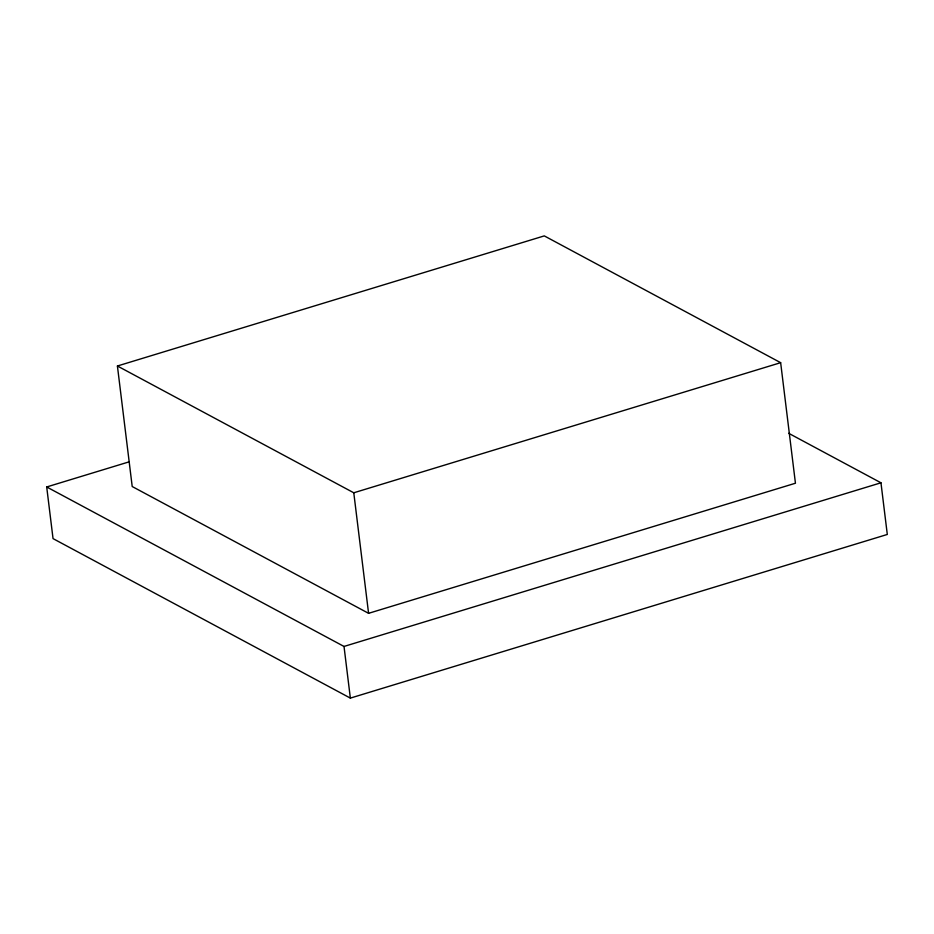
<?xml version="1.0" encoding="UTF-8"?>
<svg xmlns="http://www.w3.org/2000/svg" width="934" height="934" viewBox="0 0 934 934"><rect width="100%" height="100%" fill="white"/><g stroke="black" fill="none" stroke-linecap="round" stroke-linejoin="round"><path stroke-width="1.4" d="M117.415 366L544.288 235.893L780.649 362.684L795.441 483.228L368.58 613.323L132.208 486.532L117.415 366L353.776 492.79L780.649 362.684M788.693 433.306L880.96 482.796L887.3 534.458L350.355 698.107L53.04 538.614L46.7 486.964L128.985 461.886M46.7 486.964L344.016 646.445L880.96 482.796M353.776 492.79L368.58 613.323M344.016 646.445L350.355 698.107"/></g></svg>
